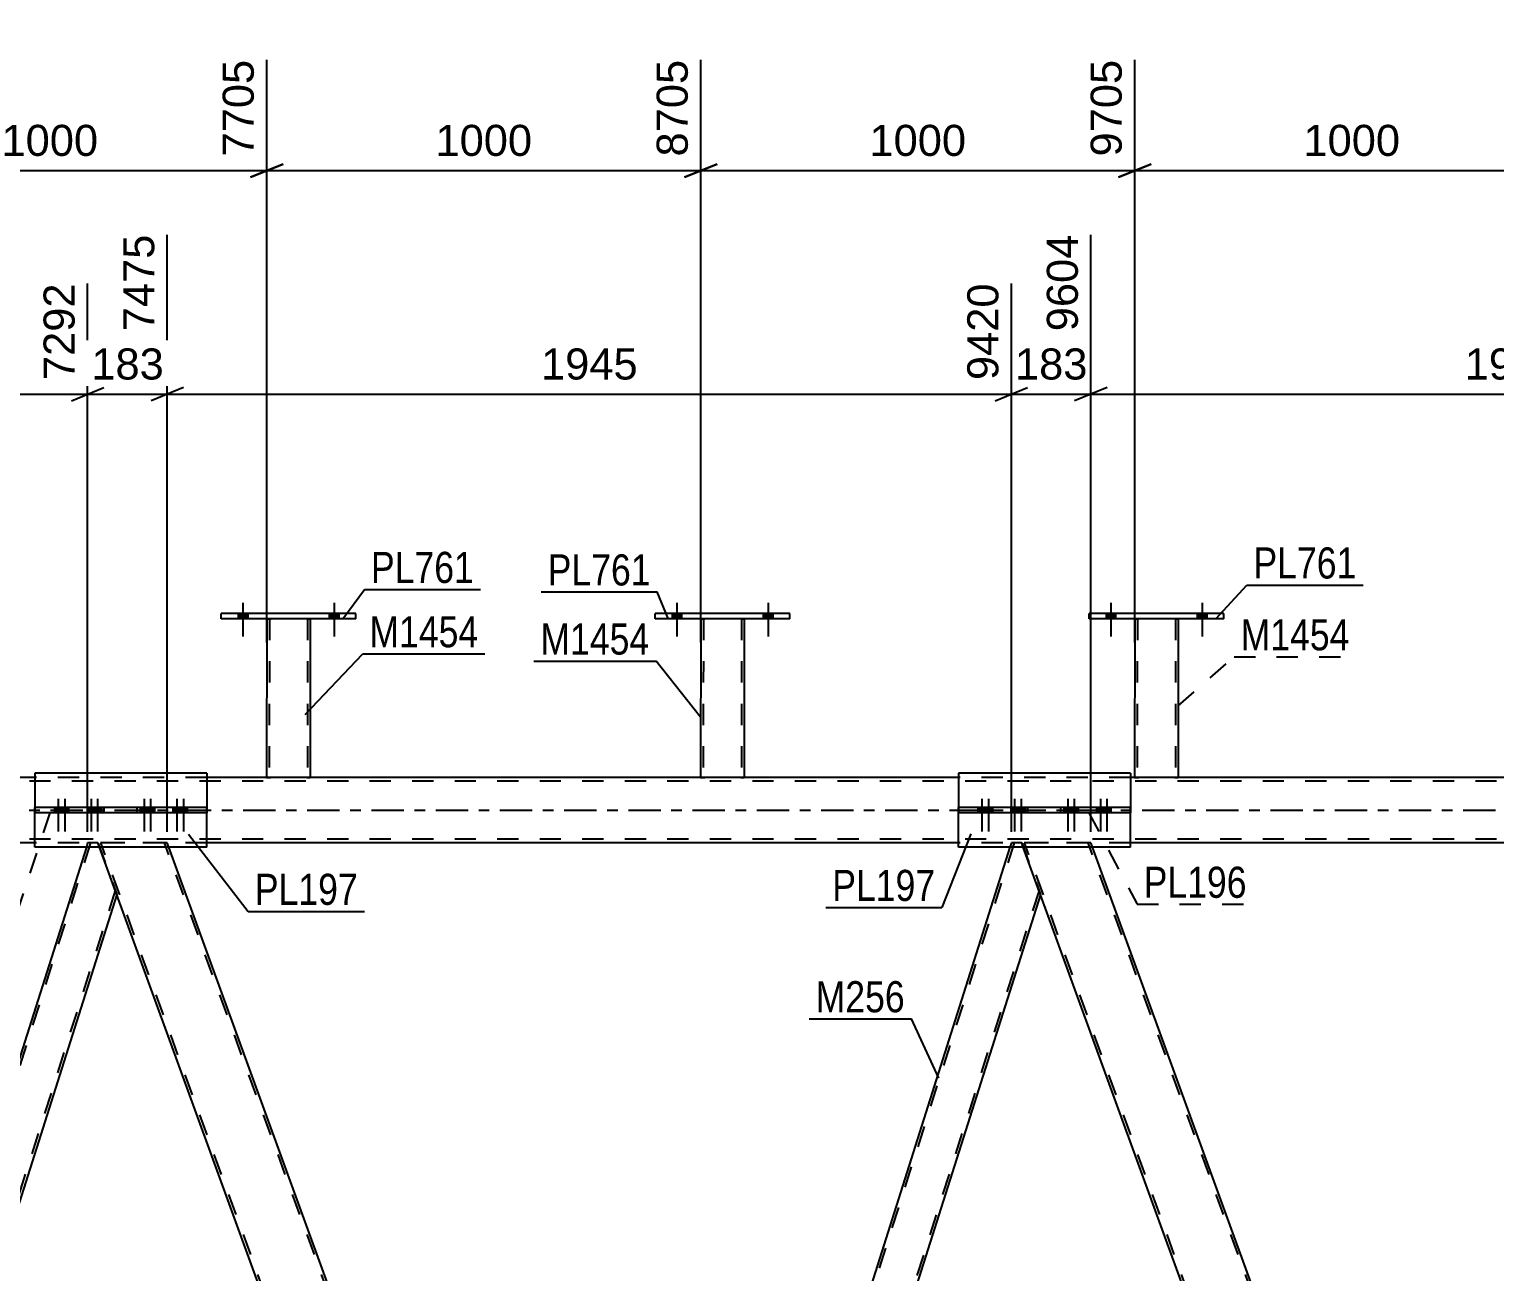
# Model space of a CAD drawing. Header units: millimetres. Extents: x -65 to 776, y -395 to 199.
# Drawn here: x 282.6 to 417.6, y -42.5 to 72 of the extents above; entities that cross this region are included whole.
import ezdxf

# ---------------------------------------------------------------- set-up
doc = ezdxf.new("R2010")
doc.units = ezdxf.units.MM
doc.linetypes.add('DXK_LINE_DOT2', pattern=[3.9198, 1.9599, -1.9599])
doc.linetypes.add('DXK_LINE_DOT3', pattern=[5.9187, 2.979, -0.9799, 0.9799, -0.9799])
doc.styles.add('Arial', font='ARIAL.TTF', dxfattribs={"height": 0.2})
doc.styles.add('Arial Narrow', font='ARIALN.TTF', dxfattribs={"height": 0.2})

# ---------------------------------------------------------------- blocks, each defined once
blk = doc.blocks.new('Bolt-318465366-5959 - 5841')
at = {"linetype": 'Continuous'}
for points in [[(301.82, 17.64), (302.7, 17.64), (302.7, 18.12), (301.82, 18.12)], [(310.22, 17.64), (311.1, 17.64), (311.1, 18.12), (310.22, 18.12)]]:
    blk.add_hatch(color=1, dxfattribs=at).paths.add_polyline_path(points)
at = {"color": 1, "linetype": 'Continuous'}
for p, q in [((302.26, 19.12), (302.26, 16)), ((310.66, 19.12), (310.66, 16)), ((301.82, 18.12), (301.82, 17.64)), ((302.7, 18.12), (302.7, 17.64)), ((310.22, 18.12), (310.22, 17.64)), ((311.1, 18.12), (311.1, 17.64))]:
    blk.add_line(p, q, dxfattribs=at)
blk = doc.blocks.new('Part-318465366-6370 - 5841')
at = {"color": 2, "linetype": 'Continuous'}
for p, q in [((384.06, 3.4), (368.21, 3.4)), ((368.21, 3.4), (368.21, 0.24)), ((384.06, 3.4), (384.06, 0.24)), ((368.21, -3.4), (368.21, -0.24)), ((384.06, -3.4), (384.06, -0.24)), ((384.06, -3.4), (368.21, -3.4))]:
    blk.add_line(p, q, dxfattribs=at)
at = {"color": 7, "linetype": 'DXK_LINE_DOT2'}
for p, q in [((368.21, -0.24), (368.21, 0.24)), ((384.06, -0.24), (384.06, 0.24))]:
    blk.add_line(p, q, dxfattribs=at)
blk = doc.blocks.new('Bolt-318465366-6382 - 5841')
at = {"linetype": 'Continuous'}
for points in [[(285.6, 0.24), (284.88, 0.24), (284.88, -0.24), (285.6, -0.24)], [(286.2, 0.24), (285.48, 0.24), (285.48, -0.24), (286.2, -0.24)], [(288.62, 0.24), (287.9, 0.24), (287.9, -0.24), (288.62, -0.24)], [(289.22, 0.24), (288.5, 0.24), (288.5, -0.24), (289.22, -0.24)]]:
    blk.add_hatch(color=1, dxfattribs=at).paths.add_polyline_path(points)
at = {"color": 1, "linetype": 'Continuous'}
for p, q in [((284.88, 0.24), (284.88, -0.24)), ((285.24, 1.04), (285.24, -1.96)), ((285.48, 0.24), (285.48, -0.24)), ((285.6, 0.24), (285.6, -0.24)), ((285.84, 1.04), (285.84, -1.96)), ((286.2, 0.24), (286.2, -0.24)), ((287.9, 0.24), (287.9, -0.24)), ((288.26, 1.04), (288.26, -1.96)), ((288.5, 0.24), (288.5, -0.24)), ((288.62, 0.24), (288.62, -0.24)), ((288.86, 1.04), (288.86, -1.96)), ((289.22, 0.24), (289.22, -0.24))]:
    blk.add_line(p, q, dxfattribs=at)
blk = doc.blocks.new('Bolt-318465366-5938 - 5841')
at = {"linetype": 'Continuous'}
for points in [[(381.82, 17.64), (382.7, 17.64), (382.7, 18.12), (381.82, 18.12)], [(390.22, 17.64), (391.1, 17.64), (391.1, 18.12), (390.22, 18.12)]]:
    blk.add_hatch(color=1, dxfattribs=at).paths.add_polyline_path(points)
at = {"color": 1, "linetype": 'Continuous'}
for p, q in [((382.26, 19.12), (382.26, 16)), ((390.66, 19.12), (390.66, 16)), ((381.82, 18.12), (381.82, 17.64)), ((382.7, 18.12), (382.7, 17.64)), ((390.22, 18.12), (390.22, 17.64)), ((391.1, 18.12), (391.1, 17.64))]:
    blk.add_line(p, q, dxfattribs=at)
blk = doc.blocks.new('Part-318465366-5980 - 5841')
at = {"color": 2, "linetype": 'Continuous'}
for p, q in [((372.96, -3.4), (336.86, -117.23)), ((375.77, -7.77), (339.68, -121.6))]:
    blk.add_line(p, q, dxfattribs=at)
at = {"color": 7, "linetype": 'DXK_LINE_DOT2'}
for p, q in [((373.34, -3), (337, -117.6)), ((373.09, -3), (372.96, -3.4)), ((374.04, -3), (373.09, -3)), ((374.04, -3), (375.77, -7.77)), ((375.64, -7.4), (339.3, -122))]:
    blk.add_line(p, q, dxfattribs=at)
blk = doc.blocks.new('Part-318465366-6005 - 5841')
at = {"color": 7, "linetype": 'DXK_LINE_DOT2'}
for p, q in [((295.29, -3), (288.9, -3)), ((289.05, -3.4), (288.9, -3)), ((332.47, -122), (289.16, -3)), ((338.34, -122), (295.03, -3)), ((295.43, -3.4), (295.29, -3))]:
    blk.add_line(p, q, dxfattribs=at)
at = {"color": 2, "linetype": 'Continuous'}
for p, q in [((332.07, -121.6), (289.05, -3.4)), ((338.45, -121.6), (295.43, -3.4))]:
    blk.add_line(p, q, dxfattribs=at)
blk = doc.blocks.new('Bolt-318465366-6065 - 5841')
at = {"linetype": 'Continuous'}
for points in [[(301.82, 17.64), (302.7, 17.64), (302.7, 18.12), (301.82, 18.12)], [(310.22, 17.64), (311.1, 17.64), (311.1, 18.12), (310.22, 18.12)]]:
    blk.add_hatch(color=1, dxfattribs=at).paths.add_polyline_path(points)
at = {"color": 1, "linetype": 'Continuous'}
for p, q in [((302.26, 19.12), (302.26, 16)), ((310.66, 19.12), (310.66, 16)), ((301.82, 18.12), (301.82, 17.64)), ((302.7, 18.12), (302.7, 17.64)), ((310.22, 18.12), (310.22, 17.64)), ((311.1, 18.12), (311.1, 17.64))]:
    blk.add_line(p, q, dxfattribs=at)
blk = doc.blocks.new('Bolt-318465366-6066 - 5841')
at = {"linetype": 'Continuous'}
for points in [[(341.82, 17.64), (342.7, 17.64), (342.7, 18.12), (341.82, 18.12)], [(350.22, 17.64), (351.1, 17.64), (351.1, 18.12), (350.22, 18.12)]]:
    blk.add_hatch(color=1, dxfattribs=at).paths.add_polyline_path(points)
at = {"color": 1, "linetype": 'Continuous'}
for p, q in [((342.26, 19.12), (342.26, 16)), ((350.66, 19.12), (350.66, 16)), ((341.82, 18.12), (341.82, 17.64)), ((342.7, 18.12), (342.7, 17.64)), ((350.22, 18.12), (350.22, 17.64)), ((351.1, 18.12), (351.1, 17.64))]:
    blk.add_line(p, q, dxfattribs=at)
blk = doc.blocks.new('Bolt-318465366-6067 - 5841')
at = {"linetype": 'Continuous'}
for points in [[(341.82, 17.64), (342.7, 17.64), (342.7, 18.12), (341.82, 18.12)], [(350.22, 17.64), (351.1, 17.64), (351.1, 18.12), (350.22, 18.12)]]:
    blk.add_hatch(color=1, dxfattribs=at).paths.add_polyline_path(points)
at = {"color": 1, "linetype": 'Continuous'}
for p, q in [((342.26, 19.12), (342.26, 16)), ((350.66, 19.12), (350.66, 16)), ((341.82, 18.12), (341.82, 17.64)), ((342.7, 18.12), (342.7, 17.64)), ((350.22, 18.12), (350.22, 17.64)), ((351.1, 18.12), (351.1, 17.64))]:
    blk.add_line(p, q, dxfattribs=at)
blk = doc.blocks.new('Bolt-318465366-6070 - 5841')
at = {"linetype": 'Continuous'}
for points in [[(381.82, 17.64), (382.7, 17.64), (382.7, 18.12), (381.82, 18.12)], [(390.22, 17.64), (391.1, 17.64), (391.1, 18.12), (390.22, 18.12)]]:
    blk.add_hatch(color=1, dxfattribs=at).paths.add_polyline_path(points)
at = {"color": 1, "linetype": 'Continuous'}
for p, q in [((382.26, 19.12), (382.26, 16)), ((390.66, 19.12), (390.66, 16)), ((381.82, 18.12), (381.82, 17.64)), ((382.7, 18.12), (382.7, 17.64)), ((390.22, 18.12), (390.22, 17.64)), ((391.1, 18.12), (391.1, 17.64))]:
    blk.add_line(p, q, dxfattribs=at)
blk = doc.blocks.new('Part-318465366-6093 - 5841')
at = {"color": 2, "linetype": 'Continuous'}
for p, q in [((304.46, 17.64), (304.45, 3)), ((308.46, 17.64), (308.45, 3)), ((304.49, 3), (304.45, 3)), ((304.59, 3), (304.49, 3)), ((304.75, 3), (304.59, 3)), ((308.16, 3), (304.75, 3)), ((308.31, 3), (308.16, 3)), ((308.42, 3), (308.31, 3)), ((308.45, 3), (308.42, 3))]:
    blk.add_line(p, q, dxfattribs=at)
at = {"color": 7, "linetype": 'DXK_LINE_DOT2'}
for p, q in [((304.46, 17.64), (304.46, 17.64)), ((304.46, 17.64), (304.46, 17.64)), ((304.46, 17.64), (304.46, 17.64)), ((304.49, 17.64), (304.46, 17.64)), ((304.46, 17.64), (304.49, 17.64)), ((304.6, 17.64), (304.49, 17.64)), ((304.49, 17.64), (304.6, 17.64)), ((304.75, 17.64), (304.6, 17.64)), ((304.6, 17.64), (304.75, 17.64)), ((304.7, 17.64), (304.69, 3)), ((304.7, 17.64), (304.7, 17.64)), ((304.72, 17.64), (304.7, 17.64)), ((304.7, 17.64), (304.72, 17.64)), ((304.77, 17.64), (304.72, 17.64)), ((304.72, 17.64), (304.77, 17.64)), ((308.16, 17.64), (304.75, 17.64)), ((308.16, 17.64), (304.75, 17.64)), ((308.07, 17.64), (304.77, 17.64)), ((304.77, 17.64), (304.85, 17.64)), ((308.15, 17.64), (304.85, 17.64)), ((308.15, 17.64), (308.07, 17.64)), ((308.2, 17.64), (308.15, 17.64)), ((308.15, 17.64), (308.2, 17.64)), ((308.16, 17.64), (308.32, 17.64)), ((308.32, 17.64), (308.16, 17.64)), ((308.22, 17.64), (308.2, 17.64)), ((308.2, 17.64), (308.22, 17.64)), ((308.22, 17.64), (308.21, 3)), ((308.22, 17.64), (308.22, 17.64)), ((308.32, 17.64), (308.42, 17.64)), ((308.42, 17.64), (308.32, 17.64)), ((308.42, 17.64), (308.46, 17.64)), ((308.46, 17.64), (308.42, 17.64)), ((308.46, 17.64), (308.46, 17.64)), ((308.46, 17.64), (308.46, 17.64)), ((308.46, 17.64), (308.46, 17.64)), ((304.45, 3), (304.49, 3)), ((304.49, 3), (304.59, 3)), ((304.59, 3), (304.75, 3)), ((304.69, 3), (304.71, 3)), ((304.69, 3), (304.71, 3)), ((308.07, 3), (304.71, 3)), ((304.71, 3), (304.75, 3)), ((308.16, 3), (304.75, 3)), ((304.75, 3), (304.76, 3)), ((304.76, 3), (304.84, 3)), ((308.14, 3), (304.84, 3)), ((308.14, 3), (308.07, 3)), ((308.2, 3), (308.14, 3)), ((308.14, 3), (308.2, 3)), ((308.16, 3), (308.31, 3)), ((308.21, 3), (308.2, 3)), ((308.2, 3), (308.21, 3)), ((308.31, 3), (308.42, 3)), ((308.42, 3), (308.45, 3))]:
    blk.add_line(p, q, dxfattribs=at)
blk = doc.blocks.new('Part-318465366-6119 - 5841')
at = {"color": 2, "linetype": 'Continuous'}
for p, q in [((384.46, 17.64), (384.45, 3)), ((388.46, 17.64), (388.45, 3)), ((384.49, 3), (384.45, 3)), ((384.59, 3), (384.49, 3)), ((384.75, 3), (384.59, 3)), ((388.16, 3), (384.75, 3)), ((388.31, 3), (388.16, 3)), ((388.42, 3), (388.31, 3)), ((388.45, 3), (388.42, 3))]:
    blk.add_line(p, q, dxfattribs=at)
at = {"color": 7, "linetype": 'DXK_LINE_DOT2'}
for p, q in [((384.46, 17.64), (384.46, 17.64)), ((384.46, 17.64), (384.46, 17.64)), ((384.46, 17.64), (384.46, 17.64)), ((384.49, 17.64), (384.46, 17.64)), ((384.46, 17.64), (384.49, 17.64)), ((384.6, 17.64), (384.49, 17.64)), ((384.49, 17.64), (384.6, 17.64)), ((384.75, 17.64), (384.6, 17.64)), ((384.6, 17.64), (384.75, 17.64)), ((384.7, 17.64), (384.69, 3)), ((384.7, 17.64), (384.7, 17.64)), ((384.72, 17.64), (384.7, 17.64)), ((384.7, 17.64), (384.72, 17.64)), ((384.77, 17.64), (384.72, 17.64)), ((384.72, 17.64), (384.77, 17.64)), ((388.16, 17.64), (384.75, 17.64)), ((388.16, 17.64), (384.75, 17.64)), ((388.07, 17.64), (384.77, 17.64)), ((384.77, 17.64), (384.85, 17.64)), ((388.15, 17.64), (384.85, 17.64)), ((388.15, 17.64), (388.07, 17.64)), ((388.2, 17.64), (388.15, 17.64)), ((388.15, 17.64), (388.2, 17.64)), ((388.16, 17.64), (388.32, 17.64)), ((388.32, 17.64), (388.16, 17.64)), ((388.22, 17.64), (388.2, 17.64)), ((388.2, 17.64), (388.22, 17.64)), ((388.22, 17.64), (388.21, 3)), ((388.22, 17.64), (388.22, 17.64)), ((388.32, 17.64), (388.42, 17.64)), ((388.42, 17.64), (388.32, 17.64)), ((388.42, 17.64), (388.46, 17.64)), ((388.46, 17.64), (388.42, 17.64)), ((388.46, 17.64), (388.46, 17.64)), ((388.46, 17.64), (388.46, 17.64)), ((388.46, 17.64), (388.46, 17.64)), ((384.45, 3), (384.49, 3)), ((384.49, 3), (384.59, 3)), ((384.59, 3), (384.75, 3)), ((384.69, 3), (384.71, 3)), ((384.69, 3), (384.71, 3)), ((388.07, 3), (384.71, 3)), ((384.71, 3), (384.75, 3)), ((388.16, 3), (384.75, 3)), ((384.75, 3), (384.76, 3)), ((384.76, 3), (384.84, 3)), ((388.14, 3), (384.84, 3)), ((388.14, 3), (388.07, 3)), ((388.2, 3), (388.14, 3)), ((388.14, 3), (388.2, 3)), ((388.16, 3), (388.31, 3)), ((388.21, 3), (388.2, 3)), ((388.2, 3), (388.21, 3)), ((388.31, 3), (388.42, 3)), ((388.42, 3), (388.45, 3))]:
    blk.add_line(p, q, dxfattribs=at)
blk = doc.blocks.new('Part-318465366-6129 - 5841')
at = {"color": 2, "linetype": 'Continuous'}
for p, q in [((340.26, 17.64), (340.26, 18.12)), ((352.66, 18.12), (340.26, 18.12)), ((352.66, 17.64), (340.26, 17.64)), ((352.66, 17.64), (352.66, 18.12))]:
    blk.add_line(p, q, dxfattribs=at)
blk = doc.blocks.new('Part-318465366-6134 - 5841')
at = {"color": 2, "linetype": 'Continuous'}
for p, q in [((344.46, 17.64), (344.45, 3)), ((348.46, 17.64), (348.45, 3)), ((344.49, 3), (344.45, 3)), ((344.59, 3), (344.49, 3)), ((344.75, 3), (344.59, 3)), ((348.16, 3), (344.75, 3)), ((348.31, 3), (348.16, 3)), ((348.42, 3), (348.31, 3)), ((348.45, 3), (348.42, 3))]:
    blk.add_line(p, q, dxfattribs=at)
at = {"color": 7, "linetype": 'DXK_LINE_DOT2'}
for p, q in [((344.46, 17.64), (344.46, 17.64)), ((344.46, 17.64), (344.46, 17.64)), ((344.46, 17.64), (344.46, 17.64)), ((344.49, 17.64), (344.46, 17.64)), ((344.46, 17.64), (344.49, 17.64)), ((344.6, 17.64), (344.49, 17.64)), ((344.49, 17.64), (344.6, 17.64)), ((344.75, 17.64), (344.6, 17.64)), ((344.6, 17.64), (344.75, 17.64)), ((344.7, 17.64), (344.69, 3)), ((344.7, 17.64), (344.7, 17.64)), ((344.72, 17.64), (344.7, 17.64)), ((344.7, 17.64), (344.72, 17.64)), ((344.77, 17.64), (344.72, 17.64)), ((344.72, 17.64), (344.77, 17.64)), ((348.16, 17.64), (344.75, 17.64)), ((348.16, 17.64), (344.75, 17.64)), ((348.07, 17.64), (344.77, 17.64)), ((344.77, 17.64), (344.85, 17.64)), ((348.15, 17.64), (344.85, 17.64)), ((348.15, 17.64), (348.07, 17.64)), ((348.2, 17.64), (348.15, 17.64)), ((348.15, 17.64), (348.2, 17.64)), ((348.16, 17.64), (348.32, 17.64)), ((348.32, 17.64), (348.16, 17.64)), ((348.22, 17.64), (348.2, 17.64)), ((348.2, 17.64), (348.22, 17.64)), ((348.22, 17.64), (348.21, 3)), ((348.22, 17.64), (348.22, 17.64)), ((348.32, 17.64), (348.42, 17.64)), ((348.42, 17.64), (348.32, 17.64)), ((348.42, 17.64), (348.46, 17.64)), ((348.46, 17.64), (348.42, 17.64)), ((348.46, 17.64), (348.46, 17.64)), ((348.46, 17.64), (348.46, 17.64)), ((348.46, 17.64), (348.46, 17.64)), ((344.45, 3), (344.49, 3)), ((344.49, 3), (344.59, 3)), ((344.59, 3), (344.75, 3)), ((344.69, 3), (344.71, 3)), ((344.69, 3), (344.71, 3)), ((348.07, 3), (344.71, 3)), ((344.71, 3), (344.75, 3)), ((348.16, 3), (344.75, 3)), ((344.75, 3), (344.76, 3)), ((344.76, 3), (344.84, 3)), ((348.14, 3), (344.84, 3)), ((348.14, 3), (348.07, 3)), ((348.19, 3), (348.14, 3)), ((348.14, 3), (348.19, 3)), ((348.16, 3), (348.31, 3)), ((348.21, 3), (348.19, 3)), ((348.19, 3), (348.21, 3)), ((348.31, 3), (348.42, 3)), ((348.42, 3), (348.45, 3))]:
    blk.add_line(p, q, dxfattribs=at)
blk = doc.blocks.new('Part-318465366-6139 - 5841')
at = {"color": 2, "linetype": 'Continuous'}
for p, q in [((300.26, 17.64), (300.26, 18.12)), ((312.66, 18.12), (300.26, 18.12)), ((312.66, 17.64), (300.26, 17.64)), ((312.66, 17.64), (312.66, 18.12))]:
    blk.add_line(p, q, dxfattribs=at)
blk = doc.blocks.new('Part-318465366-6169 - 5841')
at = {"color": 2, "linetype": 'Continuous'}
for p, q in [((380.26, 17.64), (380.26, 18.12)), ((392.66, 18.12), (380.26, 18.12)), ((392.66, 17.64), (380.26, 17.64)), ((392.66, 17.64), (392.66, 18.12))]:
    blk.add_line(p, q, dxfattribs=at)
blk = doc.blocks.new('Part-318465366-6216 - 5841')
at = {"color": 2, "linetype": 'Continuous'}
for p, q in [((283.08, 3), (213.8, 3)), ((368.21, 3), (298.93, 3)), ((453.34, 3), (384.06, 3)), ((283.08, -3), (213.8, -3)), ((368.21, -3), (298.93, -3)), ((453.34, -3), (384.06, -3))]:
    blk.add_line(p, q, dxfattribs=at)
at = {"color": 7, "linetype": 'DXK_LINE_DOT2'}
for p, q in [((298.93, 3), (283.08, 3)), ((384.06, 3), (368.21, 3)), ((672.6, 2.68), (12.26, 2.68)), ((672.6, -2.68), (12.26, -2.68)), ((298.93, -3), (283.08, -3)), ((384.06, -3), (368.21, -3))]:
    blk.add_line(p, q, dxfattribs=at)
at = {"color": 7, "linetype": 'DXK_LINE_DOT3'}
blk.add_line((12.26, 0), (682.6, 0), dxfattribs=at)
blk = doc.blocks.new('Bolt-318465366-6364 - 5841')
at = {"linetype": 'Continuous'}
for points in [[(378.64, 0.24), (377.92, 0.24), (377.92, -0.24), (378.64, -0.24)], [(379.24, 0.24), (378.52, 0.24), (378.52, -0.24), (379.24, -0.24)], [(381.66, 0.24), (380.94, 0.24), (380.94, -0.24), (381.66, -0.24)], [(382.26, 0.24), (381.54, 0.24), (381.54, -0.24), (382.26, -0.24)]]:
    blk.add_hatch(color=1, dxfattribs=at).paths.add_polyline_path(points)
at = {"color": 1, "linetype": 'Continuous'}
for p, q in [((377.92, 0.24), (377.92, -0.24)), ((378.28, 1.04), (378.28, -1.96)), ((378.52, 0.24), (378.52, -0.24)), ((378.64, 0.24), (378.64, -0.24)), ((378.88, 1.04), (378.88, -1.96)), ((379.24, 0.24), (379.24, -0.24)), ((380.94, 0.24), (380.94, -0.24)), ((381.3, 1.04), (381.3, -1.96)), ((381.54, 0.24), (381.54, -0.24)), ((381.66, 0.24), (381.66, -0.24)), ((381.9, 1.04), (381.9, -1.96)), ((382.26, 0.24), (382.26, -0.24))]:
    blk.add_line(p, q, dxfattribs=at)
blk = doc.blocks.new('Bolt-318465366-6365 - 5841')
at = {"linetype": 'Continuous'}
for points in [[(370.73, 0.24), (370.01, 0.24), (370.01, -0.24), (370.73, -0.24)], [(371.34, 0.24), (370.62, 0.24), (370.62, -0.24), (371.34, -0.24)], [(373.75, 0.24), (373.03, 0.24), (373.03, -0.24), (373.75, -0.24)], [(374.35, 0.24), (373.63, 0.24), (373.63, -0.24), (374.35, -0.24)]]:
    blk.add_hatch(color=1, dxfattribs=at).paths.add_polyline_path(points)
at = {"color": 1, "linetype": 'Continuous'}
for p, q in [((370.01, 0.24), (370.01, -0.24)), ((370.37, 1.04), (370.37, -1.96)), ((370.62, 0.24), (370.62, -0.24)), ((370.73, 0.24), (370.73, -0.24)), ((370.98, 1.04), (370.98, -1.96)), ((371.34, 0.24), (371.34, -0.24)), ((373.03, 0.24), (373.03, -0.24)), ((373.39, 1.04), (373.39, -1.96)), ((373.63, 0.24), (373.63, -0.24)), ((373.75, 0.24), (373.75, -0.24)), ((373.99, 1.04), (373.99, -1.96)), ((374.35, 0.24), (374.35, -0.24))]:
    blk.add_line(p, q, dxfattribs=at)
blk = doc.blocks.new('Part-318465366-6500 - 5841')
at = {"color": 2, "linetype": 'Continuous'}
for p, q in [((287.83, -3.4), (251.73, -117.23)), ((290.64, -7.77), (254.54, -121.6))]:
    blk.add_line(p, q, dxfattribs=at)
at = {"color": 7, "linetype": 'DXK_LINE_DOT2'}
for p, q in [((288.21, -3), (251.86, -117.6)), ((287.95, -3), (287.83, -3.4)), ((288.9, -3), (287.95, -3)), ((288.9, -3), (290.64, -7.77)), ((290.5, -7.4), (254.16, -122))]:
    blk.add_line(p, q, dxfattribs=at)
blk = doc.blocks.new('Part-318465366-6375 - 5841')
at = {"color": 2, "linetype": 'Continuous'}
for p, q in [((384.06, 0.24), (368.21, 0.24)), ((368.21, 0.24), (368.21, -0.24)), ((374.62, -0.24), (374.62, 0.24)), ((377.66, -0.24), (377.66, 0.24)), ((384.06, 0.24), (384.06, -0.24)), ((384.06, -0.24), (368.21, -0.24))]:
    blk.add_line(p, q, dxfattribs=at)
blk = doc.blocks.new('Bolt-318465366-6381 - 5841')
at = {"linetype": 'Continuous'}
for points in [[(293.51, 0.24), (292.79, 0.24), (292.79, -0.24), (293.51, -0.24)], [(294.11, 0.24), (293.39, 0.24), (293.39, -0.24), (294.11, -0.24)], [(296.52, 0.24), (295.8, 0.24), (295.8, -0.24), (296.52, -0.24)], [(297.13, 0.24), (296.41, 0.24), (296.41, -0.24), (297.13, -0.24)]]:
    blk.add_hatch(color=1, dxfattribs=at).paths.add_polyline_path(points)
at = {"color": 1, "linetype": 'Continuous'}
for p, q in [((292.79, 0.24), (292.79, -0.24)), ((293.15, 1.04), (293.15, -1.96)), ((293.39, 0.24), (293.39, -0.24)), ((293.51, 0.24), (293.51, -0.24)), ((293.75, 1.04), (293.75, -1.96)), ((294.11, 0.24), (294.11, -0.24)), ((295.8, 0.24), (295.8, -0.24)), ((296.16, 1.04), (296.16, -1.96)), ((296.41, 0.24), (296.41, -0.24)), ((296.52, 0.24), (296.52, -0.24)), ((296.77, 1.04), (296.77, -1.96)), ((297.13, 0.24), (297.13, -0.24))]:
    blk.add_line(p, q, dxfattribs=at)
blk = doc.blocks.new('Part-318465366-6387 - 5841')
at = {"color": 2, "linetype": 'Continuous'}
for p, q in [((298.93, 3.4), (283.08, 3.4)), ((283.08, 3.4), (283.08, 0.24)), ((298.93, 3.4), (298.93, 0.24)), ((283.08, -3.4), (283.08, -0.24)), ((298.93, -3.4), (298.93, -0.24)), ((298.93, -3.4), (283.08, -3.4))]:
    blk.add_line(p, q, dxfattribs=at)
at = {"color": 7, "linetype": 'DXK_LINE_DOT2'}
for p, q in [((283.08, -0.24), (283.08, 0.24)), ((298.93, -0.24), (298.93, 0.24))]:
    blk.add_line(p, q, dxfattribs=at)
blk = doc.blocks.new('Part-318465366-6392 - 5841')
at = {"color": 2, "linetype": 'Continuous'}
for p, q in [((298.93, 0.24), (283.08, 0.24)), ((283.08, 0.24), (283.08, -0.24)), ((289.48, -0.24), (289.48, 0.24)), ((292.52, -0.24), (292.52, 0.24)), ((298.93, 0.24), (298.93, -0.24)), ((298.93, -0.24), (283.08, -0.24))]:
    blk.add_line(p, q, dxfattribs=at)
blk = doc.blocks.new('Part-318465366-6505 - 5841')
at = {"color": 7, "linetype": 'DXK_LINE_DOT2'}
for p, q in [((380.42, -3), (374.04, -3)), ((374.18, -3.4), (374.04, -3)), ((417.6, -122), (374.29, -3)), ((423.48, -122), (380.17, -3)), ((380.57, -3.4), (380.42, -3))]:
    blk.add_line(p, q, dxfattribs=at)
at = {"color": 2, "linetype": 'Continuous'}
for p, q in [((417.2, -121.6), (374.18, -3.4)), ((423.59, -121.6), (380.57, -3.4))]:
    blk.add_line(p, q, dxfattribs=at)
blk = doc.blocks.new('StraightDimension-318465366-7207 - 5841')
at = {"color": 7, "linetype": 'Continuous'}
for p, q in [((264.46, 15.44), (264.46, 69.15)), ((304.46, 15.44), (304.46, 69.15)), ((265.96, 59.55), (262.96, 58.35)), ((302.96, 58.35), (305.96, 59.55)), ((264.46, 58.95), (304.46, 58.95))]:
    blk.add_line(p, q, dxfattribs=at)
at = {"color": 0}
blk.add_wipeout([(289.5, 59.7), (289.5, 63.9), (279.41, 63.9), (279.41, 59.7)], dxfattribs=at)
at = {"color": 3, "style": 'Arial'}
blk.add_text('1000', height=2.865, dxfattribs=at).set_placement((280.01, 60.3))
at = {"color": 0, "linetype": 'Continuous'}
blk.add_wipeout([(303.86, 69.75), (299.66, 69.75), (299.66, 59.65), (303.86, 59.65)], dxfattribs=at)
at = {"color": 3, "linetype": 'Continuous', "style": 'Arial'}
blk.add_text('7705', height=2.865, rotation=90.0002, dxfattribs=at).set_placement((303.26, 60.25))
blk = doc.blocks.new('StraightDimension-318465366-7187 - 5841')
at = {"color": 7, "linetype": 'Continuous'}
for p, q in [((344.46, 15.44), (344.46, 69.15)), ((384.46, 15.44), (384.46, 69.15)), ((345.96, 59.55), (342.96, 58.35)), ((382.96, 58.35), (385.96, 59.55)), ((344.46, 58.95), (384.46, 58.95))]:
    blk.add_line(p, q, dxfattribs=at)
at = {"color": 0}
blk.add_wipeout([(369.5, 59.7), (369.5, 63.9), (359.41, 63.9), (359.41, 59.7)], dxfattribs=at)
at = {"color": 3, "style": 'Arial'}
blk.add_text('1000', height=2.865, dxfattribs=at).set_placement((360.01, 60.3))
at = {"color": 0, "linetype": 'Continuous'}
blk.add_wipeout([(383.86, 69.75), (379.66, 69.75), (379.66, 59.65), (383.86, 59.65)], dxfattribs=at)
at = {"color": 3, "linetype": 'Continuous', "style": 'Arial'}
blk.add_text('9705', height=2.865, rotation=90.0002, dxfattribs=at).set_placement((383.26, 60.25))
blk = doc.blocks.new('StraightDimension-318465366-7197 - 5841')
at = {"color": 7, "linetype": 'Continuous'}
for p, q in [((304.46, 15.44), (304.46, 69.15)), ((344.46, 15.44), (344.46, 69.15)), ((305.96, 59.55), (302.96, 58.35)), ((342.96, 58.35), (345.96, 59.55)), ((304.46, 58.95), (344.46, 58.95))]:
    blk.add_line(p, q, dxfattribs=at)
at = {"color": 0}
blk.add_wipeout([(329.5, 59.7), (329.5, 63.9), (319.41, 63.9), (319.41, 59.7)], dxfattribs=at)
at = {"color": 3, "style": 'Arial'}
blk.add_text('1000', height=2.865, dxfattribs=at).set_placement((320.01, 60.3))
at = {"color": 0, "linetype": 'Continuous'}
blk.add_wipeout([(343.86, 69.75), (339.66, 69.75), (339.66, 59.65), (343.86, 59.65)], dxfattribs=at)
at = {"color": 3, "linetype": 'Continuous', "style": 'Arial'}
blk.add_text('8705', height=2.865, rotation=90.0002, dxfattribs=at).set_placement((343.26, 60.25))
blk = doc.blocks.new('StraightDimension-318465366-7177 - 5841')
at = {"color": 7, "linetype": 'Continuous'}
for p, q in [((424.46, 15.44), (424.46, 71.37)), ((384.46, 15.44), (384.46, 69.15)), ((385.96, 59.55), (382.96, 58.35)), ((422.96, 58.35), (425.96, 59.55)), ((384.46, 58.95), (424.46, 58.95))]:
    blk.add_line(p, q, dxfattribs=at)
at = {"color": 0}
blk.add_wipeout([(409.5, 59.7), (409.5, 63.9), (399.41, 63.9), (399.41, 59.7)], dxfattribs=at)
at = {"color": 3, "style": 'Arial'}
blk.add_text('1000', height=2.865, dxfattribs=at).set_placement((400.01, 60.3))
at = {"color": 0, "linetype": 'Continuous'}
blk.add_wipeout([(423.86, 71.97), (419.66, 71.97), (419.66, 59.65), (423.86, 59.65)], dxfattribs=at)
at = {"color": 3, "linetype": 'Continuous', "style": 'Arial'}
blk.add_text('10705', height=2.865, rotation=90.0002, dxfattribs=at).set_placement((423.26, 60.25))
blk = doc.blocks.new('StraightDimension-318465366-7540 - 5841')
at = {"color": 7, "linetype": 'Continuous'}
for p, q in [((380.42, -2), (380.42, 53.03)), ((373.09, -2), (373.09, 48.53)), ((371.59, 37.74), (374.59, 38.94)), ((373.09, 38.34), (380.42, 38.34)), ((381.92, 38.94), (378.92, 37.74))]:
    blk.add_line(p, q, dxfattribs=at)
at = {"color": 0}
blk.add_wipeout([(380.69, 39.09), (380.69, 43.29), (372.82, 43.29), (372.82, 39.09)], dxfattribs=at)
at = {"color": 3, "style": 'Arial'}
blk.add_text('183', height=2.865, dxfattribs=at).set_placement((373.42, 39.69))
at = {"color": 0, "linetype": 'Continuous'}
blk.add_wipeout([(379.82, 53.63), (375.62, 53.63), (375.62, 43.54), (379.82, 43.54)], dxfattribs=at)
at = {"color": 3, "linetype": 'Continuous', "style": 'Arial'}
blk.add_text('9604', height=2.865, rotation=90.0002, dxfattribs=at).set_placement((379.22, 44.14))
blk = doc.blocks.new('StraightDimension-318465366-7516 - 5841')
at = {"color": 7, "linetype": 'Continuous'}
for p, q in [((380.42, -2), (380.42, 53.03)), ((458.22, -2), (458.22, 50.75)), ((381.92, 38.94), (378.92, 37.74)), ((380.42, 38.34), (458.22, 38.34)), ((456.72, 37.74), (459.72, 38.94))]:
    blk.add_line(p, q, dxfattribs=at)
at = {"color": 0}
blk.add_wipeout([(424.37, 39.09), (424.37, 43.29), (414.27, 43.29), (414.27, 39.09)], dxfattribs=at)
at = {"color": 3, "style": 'Arial'}
blk.add_text('1945', height=2.865, dxfattribs=at).set_placement((414.87, 39.69))
at = {"color": 0, "linetype": 'Continuous'}
blk.add_wipeout([(457.62, 51.35), (453.42, 51.35), (453.42, 39.04), (457.62, 39.04)], dxfattribs=at)
at = {"color": 3, "linetype": 'Continuous', "style": 'Arial'}
blk.add_text('11549', height=2.865, rotation=90.0002, dxfattribs=at).set_placement((457.02, 39.64))
blk = doc.blocks.new('StraightDimension-318465366-7564 - 5841')
at = {"color": 7, "linetype": 'Continuous'}
for p, q in [((295.29, -2), (295.29, 53.03)), ((373.09, -2), (373.09, 48.53)), ((296.79, 38.94), (293.79, 37.74)), ((295.29, 38.34), (373.09, 38.34)), ((371.59, 37.74), (374.59, 38.94))]:
    blk.add_line(p, q, dxfattribs=at)
at = {"color": 0}
blk.add_wipeout([(339.23, 39.09), (339.23, 43.29), (329.14, 43.29), (329.14, 39.09)], dxfattribs=at)
at = {"color": 3, "style": 'Arial'}
blk.add_text('1945', height=2.865, dxfattribs=at).set_placement((329.74, 39.69))
at = {"color": 0, "linetype": 'Continuous'}
blk.add_wipeout([(372.49, 49.13), (368.29, 49.13), (368.29, 39.04), (372.49, 39.04)], dxfattribs=at)
at = {"color": 3, "linetype": 'Continuous', "style": 'Arial'}
blk.add_text('9420', height=2.865, rotation=90.0002, dxfattribs=at).set_placement((371.89, 39.64))
blk = doc.blocks.new('StraightDimension-318465366-7612 - 5841')
at = {"color": 7, "linetype": 'Continuous'}
for p, q in [((210.15, -2), (210.15, 53.03)), ((287.95, -2), (287.95, 48.53)), ((211.65, 38.94), (208.65, 37.74)), ((210.15, 38.34), (287.95, 38.34)), ((286.45, 37.74), (289.45, 38.94))]:
    blk.add_line(p, q, dxfattribs=at)
at = {"color": 0}
blk.add_wipeout([(254.1, 39.09), (254.1, 43.29), (244.01, 43.29), (244.01, 39.09)], dxfattribs=at)
at = {"color": 3, "style": 'Arial'}
blk.add_text('1945', height=2.865, dxfattribs=at).set_placement((244.61, 39.69))
at = {"color": 0, "linetype": 'Continuous'}
blk.add_wipeout([(287.35, 49.13), (283.15, 49.13), (283.15, 39.04), (287.35, 39.04)], dxfattribs=at)
at = {"color": 3, "linetype": 'Continuous', "style": 'Arial'}
blk.add_text('7292', height=2.865, rotation=90.0002, dxfattribs=at).set_placement((286.75, 39.64))
blk = doc.blocks.new('StraightDimension-318465366-7588 - 5841')
at = {"color": 7, "linetype": 'Continuous'}
for p, q in [((295.29, -2), (295.29, 53.03)), ((287.95, -2), (287.95, 48.53)), ((286.45, 37.74), (289.45, 38.94)), ((287.95, 38.34), (295.29, 38.34)), ((296.79, 38.94), (293.79, 37.74))]:
    blk.add_line(p, q, dxfattribs=at)
at = {"color": 0}
blk.add_wipeout([(295.56, 39.09), (295.56, 43.29), (287.69, 43.29), (287.69, 39.09)], dxfattribs=at)
at = {"color": 3, "style": 'Arial'}
blk.add_text('183', height=2.865, dxfattribs=at).set_placement((288.29, 39.69))
at = {"color": 0, "linetype": 'Continuous'}
blk.add_wipeout([(294.69, 53.63), (290.49, 53.63), (290.49, 43.54), (294.69, 43.54)], dxfattribs=at)
at = {"color": 3, "linetype": 'Continuous', "style": 'Arial'}
blk.add_text('7475', height=2.865, rotation=90.0002, dxfattribs=at).set_placement((294.09, 44.14))
blk = doc.blocks.new('Mark-318465366-5976 - 5841')
at = {"color": 0}
blk.add_wipeout([(363.28, -18.63), (363.28, -15.63), (355.05, -15.63), (355.05, -18.63)], dxfattribs=at)
blk.add_wipeout([(363.28, -18.63), (363.28, -15.63), (355.05, -15.63), (355.05, -18.63)], dxfattribs=at)
at = {"color": 30, "linetype": 'Continuous'}
for p in [(354.45, -19.23), (366.39, -24.71)]:
    blk.add_line(p, (363.88, -19.23), dxfattribs=at)
at = {"color": 3, "style": 'Arial Narrow'}
blk.add_text('M256', height=2.863, dxfattribs=at).set_placement((355.05, -18.63))
blk = doc.blocks.new('Mark-318465366-6089 - 5841')
at = {"color": 0}
blk.add_wipeout([(323.97, 15.01), (323.97, 18.01), (313.92, 18.01), (313.92, 15.01)], dxfattribs=at)
blk.add_wipeout([(323.97, 15.01), (323.97, 18.01), (313.92, 18.01), (313.92, 15.01)], dxfattribs=at)
at = {"color": 30, "linetype": 'Continuous'}
for p, q in [((308.01, 8.8), (313.32, 14.41)), ((313.32, 14.41), (324.57, 14.41))]:
    blk.add_line(p, q, dxfattribs=at)
at = {"color": 3, "style": 'Arial Narrow'}
blk.add_text('M1454', height=2.863, dxfattribs=at).set_placement((313.92, 15.01))
blk = doc.blocks.new('Mark-318465366-6115 - 5841')
at = {"color": 0}
blk.add_wipeout([(404.27, 14.73), (404.27, 17.73), (394.22, 17.73), (394.22, 14.73)], dxfattribs=at)
blk.add_wipeout([(404.27, 14.73), (404.27, 17.73), (394.22, 17.73), (394.22, 14.73)], dxfattribs=at)
at = {"color": 30, "linetype": 'DXK_LINE_DOT2'}
for p, q in [((388.46, 9.62), (393.62, 14.13)), ((393.62, 14.13), (404.87, 14.13))]:
    blk.add_line(p, q, dxfattribs=at)
at = {"color": 3, "style": 'Arial Narrow'}
blk.add_text('M1454', height=2.863, dxfattribs=at).set_placement((394.22, 14.73))
blk = doc.blocks.new('Mark-318465366-6125 - 5841')
at = {"color": 0}
blk.add_wipeout([(339.85, 20.71), (339.85, 23.71), (330.35, 23.71), (330.35, 20.71)], dxfattribs=at)
blk.add_wipeout([(339.85, 20.71), (339.85, 23.71), (330.35, 23.71), (330.35, 20.71)], dxfattribs=at)
at = {"color": 30, "linetype": 'Continuous'}
for p in [(329.75, 20.11), (341.46, 17.65)]:
    blk.add_line(p, (340.45, 20.11), dxfattribs=at)
at = {"color": 3, "style": 'Arial Narrow'}
blk.add_text('PL761', height=2.863, dxfattribs=at).set_placement((330.35, 20.71))
blk = doc.blocks.new('Mark-318465366-6130 - 5841')
at = {"color": 0}
blk.add_wipeout([(339.74, 14.34), (339.74, 17.34), (329.68, 17.34), (329.68, 14.34)], dxfattribs=at)
blk.add_wipeout([(339.74, 14.34), (339.74, 17.34), (329.68, 17.34), (329.68, 14.34)], dxfattribs=at)
at = {"color": 30, "linetype": 'Continuous'}
for p in [(329.08, 13.74), (344.45, 8.58)]:
    blk.add_line(p, (340.34, 13.74), dxfattribs=at)
at = {"color": 3, "style": 'Arial Narrow'}
blk.add_text('M1454', height=2.863, dxfattribs=at).set_placement((329.68, 14.34))
blk = doc.blocks.new('Mark-318465366-6135 - 5841')
at = {"color": 0}
blk.add_wipeout([(323.56, 20.94), (323.56, 23.94), (314.06, 23.94), (314.06, 20.94)], dxfattribs=at)
blk.add_wipeout([(323.56, 20.94), (323.56, 23.94), (314.06, 23.94), (314.06, 20.94)], dxfattribs=at)
at = {"color": 30, "linetype": 'Continuous'}
for p, q in [((311.46, 17.64), (313.46, 20.34)), ((313.46, 20.34), (324.16, 20.34))]:
    blk.add_line(p, q, dxfattribs=at)
at = {"color": 3, "style": 'Arial Narrow'}
blk.add_text('PL761', height=2.863, dxfattribs=at).set_placement((314.06, 20.94))
blk = doc.blocks.new('Mark-318465366-6165 - 5841')
at = {"color": 0}
blk.add_wipeout([(404.91, 21.35), (404.91, 24.35), (395.4, 24.35), (395.4, 21.35)], dxfattribs=at)
blk.add_wipeout([(404.91, 21.35), (404.91, 24.35), (395.4, 24.35), (395.4, 21.35)], dxfattribs=at)
at = {"color": 30, "linetype": 'Continuous'}
for p, q in [((391.92, 17.64), (394.8, 20.75)), ((394.8, 20.75), (405.51, 20.75))]:
    blk.add_line(p, q, dxfattribs=at)
at = {"color": 3, "style": 'Arial Narrow'}
blk.add_text('PL761', height=2.863, dxfattribs=at).set_placement((395.4, 21.35))
blk = doc.blocks.new('Mark-318465366-6366 - 5841')
at = {"color": 0}
blk.add_wipeout([(366.09, -8.37), (366.09, -5.37), (356.58, -5.37), (356.58, -8.37)], dxfattribs=at)
blk.add_wipeout([(366.09, -8.37), (366.09, -5.37), (356.58, -5.37), (356.58, -8.37)], dxfattribs=at)
at = {"color": 30, "linetype": 'Continuous'}
for p in [(369.36, -2.17), (355.98, -8.97)]:
    blk.add_line(p, (366.69, -8.97), dxfattribs=at)
at = {"color": 3, "style": 'Arial Narrow'}
blk.add_text('PL197', height=2.863, dxfattribs=at).set_placement((356.58, -8.37))
blk = doc.blocks.new('Mark-318465366-6371 - 5841')
at = {"color": 0}
blk.add_wipeout([(394.79, -8.08), (394.79, -5.08), (385.28, -5.08), (385.28, -8.08)], dxfattribs=at)
blk.add_wipeout([(394.79, -8.08), (394.79, -5.08), (385.28, -5.08), (385.28, -8.08)], dxfattribs=at)
at = {"color": 30, "linetype": 'DXK_LINE_DOT2'}
for p, q in [((380.22, -0.24), (384.68, -8.68)), ((384.68, -8.68), (395.39, -8.68))]:
    blk.add_line(p, q, dxfattribs=at)
at = {"color": 3, "style": 'Arial Narrow'}
blk.add_text('PL196', height=2.863, dxfattribs=at).set_placement((385.28, -8.08))
blk = doc.blocks.new('Mark-318465366-6383 - 5841')
at = {"color": 0}
blk.add_wipeout([(312.87, -8.73), (312.87, -5.73), (303.36, -5.73), (303.36, -8.73)], dxfattribs=at)
blk.add_wipeout([(312.87, -8.73), (312.87, -5.73), (303.36, -5.73), (303.36, -8.73)], dxfattribs=at)
at = {"color": 30, "linetype": 'Continuous'}
for p, q in [((297.26, -2.21), (302.76, -9.33)), ((302.76, -9.33), (313.47, -9.33))]:
    blk.add_line(p, q, dxfattribs=at)
at = {"color": 3, "style": 'Arial Narrow'}
blk.add_text('PL197', height=2.863, dxfattribs=at).set_placement((303.36, -8.73))
blk = doc.blocks.new('Mark-318465366-6388 - 5841')
at = {"color": 0}
blk.add_wipeout([(281, -8.27), (281, -5.27), (271.5, -5.27), (271.5, -8.27)], dxfattribs=at)
blk.add_wipeout([(281, -8.27), (281, -5.27), (271.5, -5.27), (271.5, -8.27)], dxfattribs=at)
at = {"color": 30, "linetype": 'DXK_LINE_DOT2'}
for p in [(284.48, -0.24), (270.9, -8.87)]:
    blk.add_line(p, (281.6, -8.87), dxfattribs=at)
at = {"color": 3, "style": 'Arial Narrow'}
blk.add_text('PL196', height=2.863, dxfattribs=at).set_placement((271.5, -8.27))

msp = doc.modelspace()

# ---------------------------------------------------------------- block references
for name in ['Bolt-318465366-5959 - 5841', 'Bolt-318465366-6065 - 5841', 'Bolt-318465366-6066 - 5841', 'Bolt-318465366-6067 - 5841', 'Bolt-318465366-5938 - 5841', 'Bolt-318465366-6070 - 5841', 'Part-318465366-6139 - 5841', 'Part-318465366-6093 - 5841', 'Part-318465366-6129 - 5841', 'Part-318465366-6134 - 5841', 'Part-318465366-6169 - 5841', 'Part-318465366-6119 - 5841', 'Part-318465366-6216 - 5841', 'Part-318465366-6387 - 5841', 'Part-318465366-6370 - 5841', 'Part-318465366-6392 - 5841', 'Bolt-318465366-6382 - 5841', 'Bolt-318465366-6381 - 5841', 'Part-318465366-6375 - 5841', 'Bolt-318465366-6365 - 5841', 'Bolt-318465366-6364 - 5841', 'Part-318465366-6500 - 5841', 'Part-318465366-6005 - 5841', 'Part-318465366-5980 - 5841', 'Part-318465366-6505 - 5841']:
    msp.add_blockref(name, (0, 0))

# ---------------------------------------------------------------- next in the draw order: block references
for name in ['StraightDimension-318465366-7207 - 5841', 'StraightDimension-318465366-7187 - 5841', 'Mark-318465366-5976 - 5841']:
    msp.add_blockref(name, (0, 0))

# ---------------------------------------------------------------- next in the draw order: block references
for name in ['StraightDimension-318465366-7177 - 5841', 'StraightDimension-318465366-7197 - 5841', 'StraightDimension-318465366-7612 - 5841', 'StraightDimension-318465366-7540 - 5841']:
    msp.add_blockref(name, (0, 0))

# ---------------------------------------------------------------- next in the draw order: block references
for name in ['StraightDimension-318465366-7564 - 5841', 'StraightDimension-318465366-7516 - 5841', 'Mark-318465366-6388 - 5841']:
    msp.add_blockref(name, (0, 0))

# ---------------------------------------------------------------- next in the draw order: block references
for name in ['StraightDimension-318465366-7588 - 5841', 'Mark-318465366-6125 - 5841', 'Mark-318465366-6089 - 5841', 'Mark-318465366-6115 - 5841', 'Mark-318465366-6371 - 5841', 'Mark-318465366-6366 - 5841']:
    msp.add_blockref(name, (0, 0))

# ---------------------------------------------------------------- next in the draw order: block references
for name in ['Mark-318465366-6165 - 5841', 'Mark-318465366-6135 - 5841', 'Mark-318465366-6130 - 5841', 'Mark-318465366-6383 - 5841']:
    msp.add_blockref(name, (0, 0))

doc.saveas('drawing.dxf')
